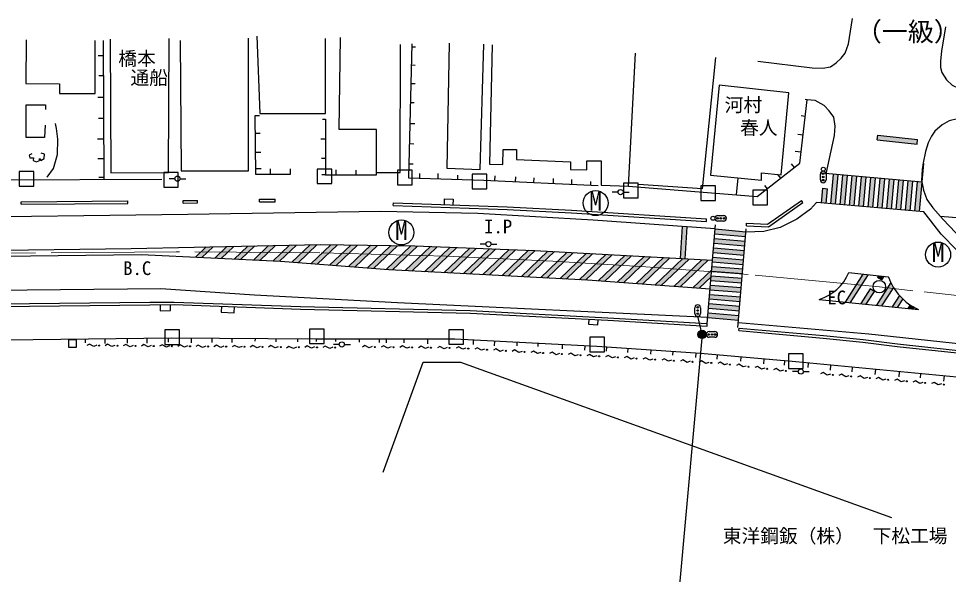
# Model space of a CAD drawing. Units: millimetres at full size, sheet at 1:1000; details may follow other scales. Extents: x 40000 to 680000, y 20000 to 380000.
# Drawn here: x 386383 to 475762, y 267573 to 320961 of the extents above; entities that cross this region are included whole.
import ezdxf
from ezdxf.enums import TextEntityAlignment as Align

# ---------------------------------------------------------------- set-up
doc = ezdxf.new("R2010")
doc.units = ezdxf.units.MM
doc.header["$LTSCALE"] = 1000
doc.linetypes.add('CHAIN', pattern=[18.5, 12, -1.5, 3.5, -1.5])
for name, color, linetype, lineweight in [('M-BGD', 7, 'Continuous', 25), ('M-BGD-EXST', 7, 'Continuous', 25), ('M-BMK', 2, 'CHAIN', 13), ('M-BMK-SRVR', 3, 'Continuous', 25), ('M-STR-STRC', 7, 'Continuous', 25)]:
    doc.layers.add(name, color=color, linetype=linetype, lineweight=lineweight)
doc.layers.add('M-BMK-HTXT', color=7, linetype='Continuous')
doc.styles.add('ＭＳ ゴシック', font='')
doc.styles.get('ＭＳ ゴシック').set_extended_font_data('MS Gothic')

msp = doc.modelspace()

# ---------------------------------------------------------------- hatches: boundary and pattern name
at = {"layer": 'M-STR-STRC'}
for points in [[(472790, 309357), (468969, 309749), (468923, 309301), (472744, 308909)], [(465167, 305960), (464719, 305999), (464471, 303165), (464919, 303126)], [(466063, 305882), (465615, 305921), (465368, 303087), (465816, 303047)], [(466960, 305803), (466512, 305843), (466264, 303008), (466712, 302969)], [(467857, 305725), (467408, 305764), (467161, 302930), (467609, 302891)], [(468753, 305647), (468305, 305686), (468057, 302852), (468506, 302812)], [(469650, 305569), (469201, 305608), (468954, 302773), (469402, 302734)], [(470546, 305490), (470098, 305529), (469850, 302695), (470299, 302656)], [(471443, 305412), (470995, 305451), (470747, 302617), (471195, 302578)], [(472340, 305334), (471891, 305373), (471644, 302538), (472092, 302499)], [(473236, 305255), (472788, 305294), (472540, 302460), (472989, 302421)], [(464146, 304621), (463698, 304660), (463574, 303243), (464023, 303204)], [(450609, 300952), (450161, 300984), (449990, 297915), (450439, 297890)], [(456301, 300488), (453345, 300756), (453306, 300284), (456263, 300037)], [(456226, 299590), (453269, 299837), (453231, 299390), (456188, 299143)], [(405080, 299036), (404412, 299022), (403373, 298033), (403995, 298003)], [(407082, 299079), (406415, 299065), (405237, 297944), (405859, 297914)], [(409085, 299122), (408418, 299108), (407101, 297855), (407723, 297825)], [(411088, 299166), (410421, 299151), (408965, 297765), (409587, 297736)], [(413091, 299209), (412423, 299194), (410829, 297676), (411451, 297647)], [(415094, 299252), (414426, 299238), (412660, 297556), (413263, 297509)], [(417031, 299233), (416389, 299243), (414470, 297415), (415073, 297368)], [(416280, 297274), (416883, 297227), (418958, 299204), (418316, 299213)], [(420885, 299174), (420243, 299184), (418090, 297134), (418693, 297087)], [(422812, 299145), (422170, 299155), (419900, 296993), (420503, 296946)], [(424733, 299110), (424461, 299120), (424096, 299126), (421709, 296852), (421977, 296832), (422321, 296814)], [(426617, 299041), (425989, 299064), (423558, 296749), (424177, 296716)], [(428502, 298971), (427874, 298994), (425414, 296652), (426032, 296619)], [(427269, 296555), (427888, 296523), (430386, 298902), (429758, 298925)], [(432271, 298832), (431643, 298855), (429126, 296459), (429745, 296427)], [(430983, 296362), (431602, 296330), (434156, 298763), (433527, 298786)], [(436039, 298692), (435989, 298695), (435412, 298716), (432839, 296266), (433458, 296234)], [(434696, 296170), (435315, 296138), (437889, 298589), (437272, 298624)], [(456151, 298696), (453194, 298943), (453156, 298497), (456114, 298249)], [(439738, 298486), (439121, 298521), (436553, 296074), (437172, 296042)], [(441587, 298383), (440971, 298418), (438409, 295978), (439028, 295946)], [(443437, 298280), (442820, 298315), (440266, 295882), (440885, 295850)], [(445286, 298177), (444670, 298212), (442101, 295765), (442707, 295721)], [(447135, 298074), (446519, 298109), (443919, 295633), (444525, 295589)], [(448985, 297971), (448368, 298006), (445738, 295500), (446344, 295456)], [(450834, 297868), (450218, 297903), (447556, 295368), (448162, 295323)], [(449374, 295235), (449980, 295191), (452684, 297765), (452067, 297800)], [(456076, 297802), (453119, 298050), (453082, 297603), (456039, 297356)], [(451193, 295103), (451799, 295058), (452961, 296166), (453018, 296841)], [(456002, 296909), (453044, 297156), (453007, 296709), (455964, 296462)], [(455927, 296015), (452970, 296262), (452932, 295815), (455889, 295568)], [(468050, 296369), (467548, 296420), (465830, 293734), (466332, 293683)], [(469554, 296216), (469053, 296267), (468951, 296108), (469330, 295865)], [(455852, 295121), (452895, 295368), (452857, 294922), (455815, 294674)], [(468623, 294759), (468244, 295002), (467335, 293581), (467837, 293530)], [(470227, 295597, 0.02352), (470473, 295147), (469342, 293378), (468840, 293429)], [(455777, 294227), (452820, 294475), (452783, 294028), (455740, 293781)], [(471047, 294373, 0.02122), (471368, 294041), (470846, 293225), (470345, 293276)], [(455703, 293334), (452745, 293581), (452708, 293134), (455665, 292887)], [(472074, 293474), (471850, 293123), (472351, 293072), (472457, 293238, -0.02065)], [(455628, 292440), (452671, 292687), (452633, 292240), (455590, 291993)], [(452419, 290839, 0.41421), (451866, 290962, 0.41421), (451744, 290410, 1)], [(451881, 290624, 1), (452281, 290624, 0.41421), (452081, 290824, 0.41421)]]:
    msp.add_hatch(color=256, dxfattribs=at).paths.add_polyline_path(points)

# ---------------------------------------------------------------- linework, layer by layer
at = {"layer": 'M-BGD'}
for p, q in [((394526, 318872), (394565, 305508)), ((424531, 318205), (424179, 318214)), ((394045, 317411), (394531, 317413)), ((424509, 316466), (424133, 316476)), ((394088, 315503), (394536, 315504)), ((424500, 314695), (424086, 314706)), ((393991, 313411), (394542, 313413)), ((424403, 312874), (424038, 312884)), ((394050, 311406), (394548, 311408)), ((409529, 311629), (409094, 311624)), ((415594, 311299), (415885, 311300)), ((461621, 311647), (461996, 311603)), ((424477, 310849), (423985, 310863)), ((393964, 309401), (394554, 309403)), ((409615, 309919), (409115, 309913)), ((415449, 309405), (415886, 309405)), ((461299, 309858), (461787, 309802)), ((424388, 308912), (423933, 308924)), ((394001, 307513), (394560, 307515)), ((409659, 308095), (409137, 308089)), ((415491, 307567), (415887, 307567)), ((461043, 308241), (461599, 308176)), ((424302, 306965), (423882, 306976)), ((460657, 306995), (460932, 306646)), ((394098, 305718), (394565, 305720)), ((409714, 306537), (409156, 306531)), ((410554, 306537), (410554, 306024)), ((415888, 305963), (415532, 305967)), ((416877, 306426), (416877, 305963)), ((418801, 306403), (418801, 305963)), ((424921, 306081), (424906, 305629)), ((426697, 306081), (426680, 305572)), ((428586, 305917), (428573, 305511)), ((432160, 305857), (432138, 305381)), ((434141, 305752), (434119, 305289)), ((459339, 306001), (459635, 305626)), ((379367, 305463), (400142, 305524)), ((401404, 305583), (400854, 305583)), ((401904, 305583), (402454, 305583)), ((435899, 305653), (435878, 305208)), ((437781, 305595), (437759, 305120)), ((439538, 305510), (439517, 305039)), ((441373, 305313), (441357, 304954)), ((455386, 304021), (455540, 305663)), ((458088, 304935), (458344, 304610)), ((444005, 304294), (443455, 304294)), ((444505, 304294), (445073, 304294)), ((386641, 303374), (396879, 303450)), ((386643, 303124), (386641, 303374)), ((386643, 303124), (396881, 303200)), ((396881, 303200), (396879, 303450)), ((402194, 303490), (403574, 303503)), ((402196, 303240), (402194, 303490)), ((402196, 303240), (403576, 303253)), ((403576, 303253), (403574, 303503)), ((409529, 303604), (411040, 303604)), ((409529, 303354), (409529, 303604)), ((409529, 303354), (411040, 303354)), ((411040, 303354), (411040, 303604)), ((422402, 303017), (422411, 303267)), ((461782, 303290), (461639, 303495)), ((452505, 301469), (452521, 301718)), ((456353, 301048), (456364, 301298)), ((474969, 301992), (477732, 301764)), ((431300, 299298), (430750, 299298)), ((431800, 299298), (432367, 299298)), ((452572, 291427), (452586, 291677)), ((455616, 290988), (455638, 291237)), ((392810, 289802), (392806, 290165)), ((394707, 289757), (394701, 290187)), ((396857, 289794), (396852, 290212)), ((398746, 289794), (398741, 290234)), ((400799, 289868), (400794, 290258)), ((403000, 289817), (403003, 290251)), ((404989, 289846), (404991, 290240)), ((406922, 289839), (406924, 290229)), ((409139, 289987), (409140, 290216)), ((411153, 289928), (411155, 290205)), ((413229, 289913), (413231, 290194)), ((415014, 289943), (415016, 290184)), ((417205, 289663), (416655, 289663)), ((416863, 289950), (416863, 290184)), ((417705, 289663), (418273, 289663)), ((419167, 289891), (419167, 290184)), ((421072, 289854), (421072, 290184)), ((421746, 289802), (421746, 290184)), ((423453, 289802), (423453, 290184)), ((425719, 289706), (425719, 290184)), ((430101, 289646), (430124, 290091)), ((432145, 289542), (432168, 289985)), ((434304, 289534), (434321, 289874)), ((436326, 289453), (436342, 289770)), ((438654, 289231), (438676, 289650)), ((440824, 289098), (440847, 289537)), ((442896, 289016), (442923, 289414)), ((444940, 288897), (444966, 289273)), ((447162, 288727), (447189, 289120)), ((449288, 288619), (449312, 288974)), ((451478, 288393), (451507, 288823)), ((453525, 288232), (453562, 288650)), ((455814, 288062), (455848, 288447)), ((458004, 287808), (458043, 288253)), ((460004, 287657), (460042, 288076)), ((462288, 287459), (462327, 287867)), ((461321, 287055), (460771, 287055)), ((461821, 287055), (462388, 287055)), ((464418, 287193), (464463, 287665)), ((466513, 287033), (466555, 287467)), ((468731, 286759), (468778, 287256)), ((471017, 286552), (471063, 287040)), ((473067, 286447), (473105, 286847)), ((475333, 286136), (475380, 286631))]:
    msp.add_line(p, q, dxfattribs=at)
for points in [[(457438, 316862), (462651, 316244), (463693, 316191), (464417, 316332), (464965, 316721), (465442, 317162), (465831, 317656), (466167, 318538), (466557, 320961)], [(475469, 320177), (475109, 317840), (475009, 316917), (475009, 316255), (475139, 315786), (475566, 315078), (476135, 314554), (476722, 314275), (477411, 314097), (483168, 313339)], [(401922, 318851), (402002, 306327), (408470, 306327), (408470, 319084)], [(409279, 319276), (409563, 311836), (415870, 311836), (415870, 319047)], [(415885, 311300), (415888, 305963), (420785, 305963), (420785, 310299), (417190, 310299), (417311, 319137)], [(387115, 318933), (387075, 314738), (390326, 314707), (390326, 313770), (393739, 313770), (393739, 318872)], [(395174, 318979), (395249, 306141), (400801, 306173), (400855, 319042)], [(420785, 306185), (423077, 306185), (423078, 318483)], [(424188, 318538), (423847, 305664), (431106, 305429), (442108, 304919)], [(427766, 318589), (427559, 306602), (430762, 306468), (431112, 318505)], [(431897, 318454), (431638, 306969), (432936, 306940), (432954, 308397), (434245, 308381), (434245, 307439), (439428, 307194), (439428, 306471), (440990, 306429), (441013, 307306), (442369, 307306), (442369, 304953), (445001, 304859), (445691, 317649)], [(453366, 317235), (452085, 304597), (445980, 305017)], [(445001, 304859), (457390, 303859), (461471, 307071), (462176, 313161), (461981, 313184)], [(388937, 310726), (388887, 309528), (387119, 309528), (387119, 312693), (388962, 312693), (388962, 312227)], [(409094, 311624), (409162, 306024), (412517, 306024), (412517, 306515)], [(483410, 310534), (477416, 311367), (476636, 311340), (475850, 311128), (475162, 310742), (474452, 310153), (474144, 309653), (473801, 309016), (473572, 308202), (473335, 307099), (473238, 306472), (473190, 305442), (473363, 304467), (473701, 303576), (474279, 302778), (475268, 301651), (477662, 299144), (477802, 299144)], [(389136, 305737), (389750, 306570), (390134, 307921), (390153, 309381), (390038, 310406), (389923, 310885)], [(387652, 307987), (387414, 307851), (387457, 307580), (387813, 307589), (387788, 307326), (388101, 307199), (388381, 307343), (388381, 307521), (388517, 307334), (388830, 307538), (388864, 307927), (388559, 308029)], [(422402, 303017), (433351, 302624), (439530, 302298), (452505, 301469)], [(422411, 303267), (433362, 302874), (439545, 302547), (452521, 301718)], [(456353, 301048), (458462, 300951), (461782, 303290)], [(456364, 301298), (458388, 301205), (461639, 303495)], [(236630, 291947), (250571, 292059), (259838, 292143), (279374, 292407), (297822, 292616), (312135, 292811), (322567, 292944), (343023, 293114), (363496, 293293), (384505, 293550), (399008, 293712), (401338, 293734), (413486, 293312), (429796, 292909), (443026, 292233), (452586, 291677)], [(236632, 291697), (250573, 291809), (259841, 291893), (279377, 292157), (297826, 292366), (312138, 292561), (322570, 292694), (343025, 292864), (363498, 293043), (384508, 293300), (399011, 293462), (401335, 293484), (413479, 293062), (429786, 292659), (443012, 291984), (452572, 291427)], [(399998, 293471), (400000, 292895), (400999, 292925), (400993, 293481)], [(405879, 293326), (405865, 292750), (407103, 292697), (407124, 293283)], [(441207, 292076), (441181, 291601), (442074, 291550), (442098, 292030)], [(455616, 290988), (463718, 290268), (467546, 289888), (470829, 289477), (478420, 288652)], [(455638, 291237), (463742, 290517), (467574, 290136), (470858, 289725), (478447, 288901)], [(515995, 269386), (517074, 282674), (494074, 284862), (461106, 287982), (451920, 288795), (441954, 289480), (428321, 290184), (414946, 290184), (401084, 290262), (369109, 289887), (337652, 289466), (311387, 289286), (271425, 288868), (239421, 288558), (236104, 288495), (233292, 283760), (231394, 283760)], [(393904, 289591), (393608, 289470), (393191, 289689), (392956, 289546)], [(395649, 289576), (395352, 289455), (394935, 289675), (394700, 289531)], [(397393, 289562), (397097, 289441), (396679, 289660), (396444, 289517)], [(399138, 289547), (398841, 289426), (398424, 289646), (398189, 289502)], [(400882, 289533), (400585, 289412), (400168, 289631), (399933, 289488)], [(402626, 289518), (402330, 289397), (401912, 289617), (401677, 289473)], [(404371, 289504), (404074, 289383), (403657, 289603), (403422, 289459)], [(406115, 289490), (405818, 289369), (405401, 289588), (405166, 289445)], [(407859, 289475), (407563, 289354), (407146, 289574), (406911, 289430)], [(409604, 289461), (409307, 289340), (408890, 289559), (408655, 289416)], [(411348, 289446), (411052, 289325), (410634, 289545), (410399, 289401)], [(413090, 289415), (412803, 289273), (412371, 289462), (412147, 289301)], [(414837, 289417), (414540, 289296), (414123, 289516), (413888, 289372)], [(416581, 289403), (416285, 289282), (415867, 289501), (415632, 289358)], [(420386, 289452), (420089, 289332), (419672, 289553), (419437, 289410)], [(422185, 289432), (421889, 289312), (421472, 289533), (421237, 289390)], [(423985, 289412), (423688, 289292), (423272, 289513), (423036, 289370)], [(425785, 289392), (425488, 289272), (425071, 289492), (424836, 289349)], [(427585, 289372), (427288, 289251), (426871, 289472), (426636, 289329)], [(429385, 289311), (429083, 289205), (428677, 289446), (428435, 289314)], [(431182, 289206), (430879, 289100), (430474, 289340), (430232, 289208)], [(432978, 289100), (432676, 288994), (432270, 289234), (432029, 289103)], [(434775, 288994), (434473, 288888), (434067, 289129), (433825, 288997)], [(436572, 288889), (436270, 288783), (435864, 289023), (435622, 288891)], [(438369, 288783), (438066, 288677), (437661, 288917), (437419, 288786)], [(440165, 288677), (439863, 288571), (439457, 288812), (439216, 288680)], [(441962, 288571), (441660, 288466), (441254, 288706), (441012, 288574)], [(421416, 277407), (425270, 287970), (428873, 287960), (470297, 273046)], [(443759, 288466), (443457, 288360), (443051, 288600), (442809, 288469)], [(445556, 288360), (445253, 288254), (444848, 288494), (444606, 288363)], [(447352, 288254), (447050, 288148), (446644, 288389), (446403, 288257)], [(449149, 288149), (448847, 288043), (448441, 288283), (448199, 288152)], [(450946, 288043), (450644, 287937), (450238, 288177), (449996, 288046)], [(452743, 287937), (452440, 287831), (452035, 288072), (451793, 287940)], [(454538, 287789), (454230, 287699), (453838, 287960), (453589, 287842)], [(456326, 287587), (456019, 287498), (455627, 287759), (455378, 287641)], [(458115, 287384), (457807, 287294), (457415, 287556), (457166, 287438)], [(459903, 287181), (459595, 287091), (459203, 287353), (458955, 287235)], [(464415, 286798), (464109, 286701), (463711, 286953), (463465, 286828)], [(466193, 286643), (465888, 286546), (465489, 286797), (465244, 286673)], [(467972, 286488), (467667, 286390), (467268, 286642), (467022, 286518)], [(469750, 286332), (469445, 286235), (469046, 286487), (468801, 286362)], [(471529, 286177), (471224, 286080), (470825, 286331), (470579, 286207)], [(473307, 286021), (473002, 285924), (472603, 286176), (472358, 286051)], [(475086, 285866), (474781, 285769), (474382, 286021), (474136, 285896)]]:
    msp.add_lwpolyline(points, dxfattribs=at)
for points in [[(453723, 314583), (452908, 305910), (457807, 305450), (457807, 306153), (459680, 305967), (460420, 313830)], [(386438, 304863), (387838, 304863), (387838, 306263), (386438, 306263)], [(400330, 304771), (401730, 304771), (401730, 306171), (400330, 306171)], [(415084, 305109), (416484, 305109), (416484, 306509), (415084, 306509)], [(422811, 304995), (424211, 304995), (424211, 306395), (422811, 306395)], [(429993, 304616), (431393, 304616), (431393, 306016), (429993, 306016)], [(444528, 303759), (445928, 303759), (445928, 305159), (444528, 305159)], [(451961, 303495), (453361, 303495), (453361, 304895), (451961, 304895)], [(456971, 303075), (458371, 303075), (458371, 304475), (456971, 304475)], [(400441, 289670), (401841, 289670), (401841, 291070), (400441, 291070)], [(414347, 289745), (415747, 289745), (415747, 291145), (414347, 291145)], [(427737, 289673), (429137, 289673), (429137, 291073), (427737, 291073)], [(391227, 290146), (391918, 290146), (391918, 289358), (391227, 289358)], [(441293, 288958), (442693, 288958), (442693, 290358), (441293, 290358)], [(460406, 287358), (461806, 287358), (461806, 288758), (460406, 288758)]]:
    msp.add_lwpolyline(points, close=True, dxfattribs=at)
for centre, radius in [((401654, 305583), 250), ((444255, 304294), 250), ((431550, 299298), 250), ((394135, 289551), 50), ((417455, 289663), 250), ((395880, 289536), 50), ((397624, 289522), 50), ((399369, 289507), 50), ((401113, 289493), 50), ((402857, 289478), 50), ((404602, 289464), 50), ((406346, 289450), 50), ((408090, 289435), 50), ((409835, 289421), 50), ((411579, 289406), 50), ((413323, 289392), 50), ((415068, 289377), 50), ((416812, 289363), 50), ((420617, 289412), 50), ((422416, 289391), 50), ((424216, 289371), 50), ((426016, 289351), 50), ((427816, 289331), 50), ((429614, 289260), 50), ((431410, 289154), 50), ((433207, 289048), 50), ((435004, 288943), 50), ((436801, 288837), 50), ((438597, 288731), 50), ((440394, 288626), 50), ((442191, 288520), 50), ((443988, 288414), 50), ((445784, 288308), 50), ((447581, 288203), 50), ((449378, 288097), 50), ((451175, 287991), 50), ((452971, 287886), 50), ((454763, 287726), 50), ((456552, 287523), 50), ((458340, 287320), 50), ((460129, 287117), 50), ((461571, 287055), 250), ((464642, 286740), 50), ((466420, 286585), 50), ((468199, 286430), 50), ((469977, 286274), 50), ((471756, 286119), 50), ((473534, 285963), 50), ((475313, 285808), 50)]:
    msp.add_circle(centre, radius, dxfattribs=at)
at = {"layer": 'M-BGD-EXST'}
for centre in [(441847, 303237), (423181, 300416), (474775, 298296)]:
    msp.add_circle(centre, 1200, dxfattribs=at)
at = {"layer": 'M-BMK'}
msp.add_lwpolyline([(568874, 285049), (552975, 286569), (532730, 288612), (520999, 289851), (490324, 292930), (472348, 294812), (469123, 295205), (456519, 296376), (446662, 297108), (437729, 297646), (427468, 298146), (415335, 298469), (401523, 298573), (381687, 298389), (368797, 298256), (341254, 297949), (313630, 297726), (269109, 297189), (234241, 296782)], dxfattribs=at)
at = {"layer": 'M-BMK-SRVR'}
msp.add_lwpolyline([(427312, 303091), (427327, 303634), (428156, 303617), (428137, 303061)], dxfattribs=at)
msp.add_circle((469123, 295205), 600, dxfattribs=at)
at = {"layer": 'M-STR-STRC'}
for p, q in [((468923, 309301), (468969, 309749)), ((468923, 309301), (472744, 308909)), ((468969, 309749), (472790, 309357)), ((472744, 308909), (472790, 309357)), ((472989, 302421), (473392, 307042)), ((463453, 305476), (463453, 306026)), ((473236, 305255), (463568, 306100)), ((464003, 306026), (464003, 305476)), ((464471, 303165), (464719, 305999)), ((464919, 303126), (465167, 305960)), ((465368, 303087), (465615, 305921)), ((465816, 303047), (466063, 305882)), ((466264, 303008), (466512, 305843)), ((466712, 302969), (466960, 305803)), ((467161, 302930), (467408, 305764)), ((467609, 302891), (467857, 305725)), ((468057, 302852), (468305, 305686)), ((468506, 302812), (468753, 305647)), ((468954, 302773), (469201, 305608)), ((469402, 302734), (469650, 305569)), ((469850, 302695), (470098, 305529)), ((470299, 302656), (470546, 305490)), ((470747, 302617), (470995, 305451)), ((471195, 302578), (471443, 305412)), ((471644, 302538), (471891, 305373)), ((472092, 302499), (472340, 305334)), ((472540, 302460), (472788, 305294)), ((463574, 303243), (463698, 304660)), ((463698, 304660), (464146, 304621)), ((464023, 303204), (464146, 304621)), ((473385, 302386), (463091, 303285)), ((453600, 302051), (454150, 302051)), ((454150, 301501), (453600, 301501)), ((450161, 300984), (449990, 297915)), ((450609, 300952), (450439, 297890)), ((452586, 291677), (453378, 301147)), ((453345, 300756), (456301, 300488)), ((455531, 291287), (456324, 300758)), ((453269, 299837), (456226, 299590)), ((453306, 300284), (456263, 300037)), ((404412, 299022), (403373, 298033)), ((405080, 299036), (403995, 298003)), ((406415, 299065), (405237, 297944)), ((407082, 299079), (405859, 297914)), ((408418, 299108), (407101, 297855)), ((409085, 299122), (407723, 297825)), ((410421, 299151), (408965, 297765)), ((411088, 299166), (409587, 297736)), ((412423, 299194), (410829, 297676)), ((413091, 299209), (411451, 297647)), ((414426, 299238), (412660, 297556)), ((415094, 299252), (413263, 297509)), ((416389, 299243), (414470, 297415)), ((417031, 299233), (415073, 297368)), ((418316, 299213), (416280, 297274)), ((418958, 299204), (416883, 297227)), ((420243, 299184), (418090, 297134)), ((420885, 299174), (418693, 297087)), ((422170, 299155), (419900, 296993)), ((422812, 299145), (420503, 296946)), ((424096, 299126), (421709, 296852)), ((424733, 299110), (422321, 296814)), ((425989, 299064), (423558, 296749)), ((426617, 299041), (424177, 296716)), ((427874, 298994), (425414, 296652)), ((428502, 298971), (426032, 296619)), ((429758, 298925), (427269, 296555)), ((430386, 298902), (427888, 296523)), ((431643, 298855), (429126, 296459)), ((432271, 298832), (429745, 296427)), ((433527, 298786), (430983, 296362)), ((434156, 298763), (431602, 296330)), ((435412, 298716), (432839, 296266)), ((436039, 298692), (433458, 296234)), ((437272, 298624), (434696, 296170)), ((437889, 298589), (435315, 296138)), ((453194, 298943), (456151, 298696)), ((453231, 299390), (456188, 299143)), ((439121, 298521), (436553, 296074)), ((439738, 298486), (437172, 296042)), ((440971, 298418), (438409, 295978)), ((441587, 298383), (439028, 295946)), ((442820, 298315), (440266, 295882)), ((443437, 298280), (440885, 295850)), ((444670, 298212), (442101, 295765)), ((445286, 298177), (442707, 295721)), ((446519, 298109), (443919, 295633)), ((447135, 298074), (444525, 295589)), ((448368, 298006), (445738, 295500)), ((448985, 297971), (446344, 295456)), ((450218, 297903), (447556, 295368)), ((450834, 297868), (448162, 295323)), ((452067, 297800), (449374, 295235)), ((452684, 297765), (449980, 295191)), ((453119, 298050), (456076, 297802)), ((453156, 298497), (456114, 298249)), ((453018, 296841), (451193, 295103)), ((453044, 297156), (456002, 296909)), ((453082, 297603), (456039, 297356)), ((452961, 296166), (451799, 295058)), ((452970, 296262), (455927, 296015)), ((453007, 296709), (455964, 296462)), ((467548, 296420), (465830, 293734)), ((466177, 296559), (469985, 296172)), ((468050, 296369), (466332, 293683)), ((469053, 296267), (468951, 296108)), ((469330, 295865), (468951, 296108)), ((469554, 296216), (469330, 295865)), ((452895, 295368), (455852, 295121)), ((452932, 295815), (455889, 295568)), ((468244, 295002), (467335, 293581)), ((468623, 294759), (468244, 295002)), ((470227, 295597), (468840, 293429)), ((470473, 295147), (469342, 293378)), ((452820, 294475), (455777, 294227)), ((452857, 294922), (455815, 294674)), ((468623, 294759), (467837, 293530)), ((471047, 294373), (470345, 293276)), ((451386, 292643), (451386, 293193)), ((451936, 293193), (451936, 292643)), ((452745, 293581), (455703, 293334)), ((452783, 294028), (455740, 293781)), ((463340, 293987), (472895, 293017)), ((471368, 294041), (470846, 293225)), ((472074, 293474), (471850, 293123)), ((472457, 293238), (472351, 293072)), ((452081, 290624), (451661, 292368)), ((452671, 292687), (455628, 292440)), ((452708, 293134), (455665, 292887)), ((452633, 292240), (455590, 291993)), ((452081, 290624), (449206, 258951)), ((452756, 290899), (453306, 290899)), ((453306, 290349), (452756, 290349))]:
    msp.add_line(p, q, dxfattribs=at)
for points in [[(464023, 306060), (464827, 309747), (464892, 310624), (464737, 311487), (464311, 312106), (463808, 312608), (462944, 313085), (462176, 313161)], [(463091, 303285), (462495, 302646), (461196, 301698), (459598, 300899), (458014, 300519), (456296, 300433)], [(453345, 300756), (441599, 301596), (430517, 302224), (421167, 302443), (402638, 302146), (377598, 301832), (360828, 301630), (333279, 301411), (311855, 301156), (290894, 300919), (265816, 300639), (240269, 300384), (224969, 300109), (200751, 299980), (159490, 299842), (102897, 299555), (69036, 299422)], [(479311, 298139), (477693, 298371), (476558, 298730), (475071, 300266), (473385, 302386)], [(69066, 295794), (111500, 295729), (151173, 296192), (175353, 296453), (210726, 296758), (234630, 297110), (270002, 297456), (308683, 297904), (365126, 298466), (397196, 298866), (415373, 299258), (424461, 299120), (435989, 298695), (453093, 297742)], [(452862, 294981), (441063, 295841), (426993, 296569), (421977, 296832), (411547, 297642), (398152, 298282), (387531, 298155), (366359, 297937), (345373, 297698), (325915, 297477), (306058, 297288), (276552, 296950), (261950, 296763), (234275, 296409), (215786, 296263), (187930, 296042), (162127, 295811), (121904, 295383), (106184, 295214), (69081, 293959)], [(452633, 292240), (422792, 293653), (409062, 294399), (400059, 295006), (361454, 294613), (314368, 294121), (251381, 293340), (242050, 293205), (241600, 293198), (234235, 293111)], [(455572, 291775), (468108, 290680), (478507, 289551)]]:
    msp.add_lwpolyline(points, dxfattribs=at)
for centre, radius in [((463735, 306494), 193), ((463725, 306059), 75), ((463725, 305749), 75), ((463725, 305439), 75), ((453132, 301783), 193), ((453567, 301773), 75), ((453877, 301773), 75), ((454187, 301773), 75), ((451664, 293230), 75), ((451664, 292920), 75), ((451664, 292610), 75), ((452081, 290624), 400), ((452081, 290624), 200), ((452723, 290621), 75), ((453033, 290621), 75), ((453343, 290621), 75)]:
    msp.add_circle(centre, radius, dxfattribs=at)
for centre, radius, start, end in [((463728, 306026), 275, 90, 180), ((463728, 306026), 275, 0, 90), ((463728, 305476), 275, 180, 270), ((463728, 305476), 275, 270, 0), ((453600, 301776), 275, 90, 180), ((453600, 301776), 275, 180, 270), ((454150, 301776), 275, 0, 90), ((454150, 301776), 275, 270, 0), ((462036, 298275), 4482, 286.9165, 337.48602), ((475124, 297993), 5452, 199.50701, 245.8724), ((451661, 293193), 275, 90, 180), ((451661, 293193), 275, 0, 90), ((451661, 292643), 275, 180, 270), ((451661, 292643), 275, 270, 0), ((452756, 290624), 275, 90, 180), ((452756, 290624), 275, 180, 270), ((453306, 290624), 275, 0, 90), ((453306, 290624), 275, 270, 0)]:
    msp.add_arc(centre, radius, start, end, dxfattribs=at)

# ---------------------------------------------------------------- texts
at = {"layer": 'M-BGD', "style": 'ＭＳ ゴシック'}
for s, p in [('I.P', (431133, 299935)), ('B.C', (396435, 295930)), ('EC', (464119, 293119))]:
    msp.add_text(s, height=1320, dxfattribs=at).set_placement(p, align=Align.BOTTOM_LEFT)
at = {"layer": 'M-BGD-EXST', "style": 'ＭＳ ゴシック'}
for p in [(441225, 301958), (422558, 299137), (474153, 297017)]:
    msp.add_text('M', height=1833, dxfattribs=at).set_placement(p, align=Align.BOTTOM_LEFT)
at = {"layer": 'M-BMK-HTXT', "style": 'ＭＳ ゴシック'}
for s, height, p in [('（一級）', 1833, (466863, 318242)), ('橋本', 1320, (395965, 316073)), ('通船', 1320, (397134, 314228)), ('河村', 1320, (454258, 311617)), ('春人', 1320, (455738, 309423)), ('東洋鋼鈑（株）\u3000下松工場', 1320, (454073, 270217))]:
    msp.add_text(s, height=height, dxfattribs=at).set_placement(p, align=Align.BOTTOM_LEFT)

doc.saveas('drawing.dxf')
